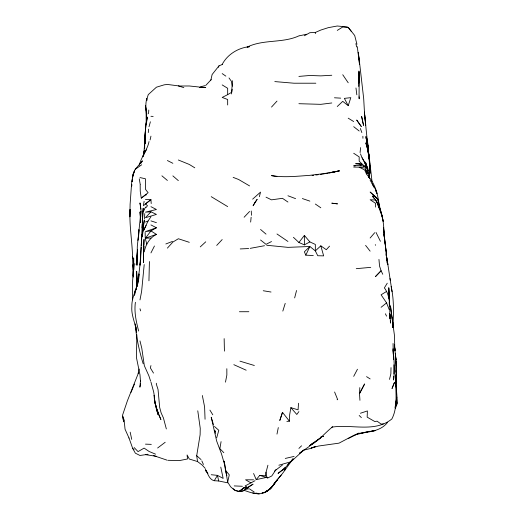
<?xml version="1.0" encoding="UTF-8"?>
<svg xmlns="http://www.w3.org/2000/svg" width="520" height="520" viewBox="0 0 520 520"><rect width="100%" height="100%" fill="white"/><g stroke="black" fill="none" stroke-linecap="round" stroke-linejoin="round"><path stroke-width="0.78" d="M227.669 104.981L227.662 99.495L222.183 97.435L227.662 94.653L227.669 88.29L222.19 84.916M133.38 274.255L133.276 275.776L132.502 256.347L132.594 258.615C132.399 242.177 129.162 225.888 130.072 209.45L129.876 216.866L130.104 204.341L131.612 183.248L132.977 174.363L135.207 169.325L142.441 160.843L140.894 163.293M136.864 334.789L136.448 357.624L139.99 374.835L140.472 381.166L140.498 380.601L139.893 387.16L140.634 383.637M393.296 354.113L393.055 343.499M145.1 143.826L145.171 137.456L143.637 155.603M133.244 275.756L133.309 270.855L133.107 277.173M369.454 176.436L369.525 171.73L369.597 178.854M392.899 327.483C393.543 313.814 394.212 299.988 391.125 286.514M137.306 285.994L137.248 282.861M359.073 96.22L359.177 72.527L359.053 78.728M331.78 427.174C351.507 423.852 374.66 433.05 391.872 418.957C398.209 406.712 395.35 392.119 395.753 378.755L395.831 383.065L396.227 364.319L395.33 353.685L395.844 359.762M133.705 269.692L133.666 257.992L133.705 269.692L133.946 263.503L132.386 284.043L132.464 299.819M140.667 219.895L140.615 222.268L139.99 211.958L140.654 218.868M140.413 263.413L141.18 247.332M359.021 80.275L358.748 86.417M396.065 372.249L395.96 359.651L394.401 344.942M396.195 365.846L395.974 361.276M140.654 220.714L140.621 222.274L140.413 216.619L140.433 222.287M391.014 367.627L390.865 373.874L389.487 379.405M144.644 148.837L144.84 137.651L145.958 124.345L146.803 119.073L147.602 117.072L146.647 121.797M143.787 246.285L143.663 250.133L144.008 239.363L143.839 244.751M149.422 261.547L148.941 280.807M141.238 245.713L141.908 234.254L139.99 265.187L140.478 260.949L137.709 283.868M142.285 222.443L143.162 208.214L141.661 236.321M286.871 421.395L289.406 421.174L289.679 414.687L290.875 407.667L298.084 409.838L298.512 403.254M138.613 236.158L138.899 229.665L138.45 239.174L138.573 236.925M394.999 407.901L396.728 397.176L395.46 408.161L397.41 403.111M140.751 216.814L141.031 210.652L137.306 246.467L137.007 265.272L137.508 249.451L136.24 264.829L137.508 250.926M359.827 387.589L359.522 393.744L359.938 400.309M142.012 227.864L142.227 223.99M393.776 376.246L393.562 380.016C395.057 369.597 393.972 359.106 393.01 348.699M393.906 373.978L393.906 364.819M144.45 218.953L144.768 213.616M148.558 113.757L148.779 110.065M232.486 80.717L231.498 93.945M146.062 124.287C147.869 115.655 144.255 106.984 146.816 98.54L147.082 100.249M134.329 295.575L135.408 289.659L134.81 294.372M148.291 132.587L148.577 129.168M397.429 402.974L396.11 384.878L396.637 389.857C395.408 383.448 397.007 377.019 396.123 370.584M144.885 136.948L145.925 124.891M396.006 382.675L396.494 377.124L395.96 383.559M135.395 302.302C134.043 311.987 136.195 321.704 138.658 331.038M132.126 181.552L132.353 179.309M132.502 177.814L133.081 174.428L134.511 170.683L132.496 177.847M250.653 222.086L251.134 217.269M132.106 181.662L132.34 179.374M360.081 152.581L360.601 147.595M138.444 278.759L138.97 273.91C139.548 285.454 131.443 295.302 131.852 306.586C131.066 315.517 135.636 323.531 136.597 332.228L135.844 326.671M136.988 282.789L136.032 290.017L137.059 282.081M144.203 264.563L141.622 291.363L139.99 299.904M395.46 408.161L396.168 402.246L395.479 404.469M144.014 153.719L144.423 150.547L143.019 156.435M137.923 240.494L138.476 236.23M232.18 89.265L231.79 92.209L227.662 94.653M144.105 201.35L143.423 205.706L150.95 199.622L151.203 203.573M267.917 465.218L265.941 472.68L266.026 475.865L267.755 477.958L271.784 475.963L276.153 469.365M221.078 441.636L219.875 448.663L223.834 452.699M225.478 382.154L226.857 375.031L226.837 368.713M146.01 124.943L146.328 123.37M205.25 468.449L202.28 465.147L197.542 461.552L196.697 455.715L200.115 434.759L200.245 428.356L197.769 410.807M276.985 434.09L278.311 427.576M246.87 487.767L253.084 484.146L242.989 490.971L238.628 491.348L235.04 490.522L233.149 489.001L230.6 486.759L227.682 482.137L229.275 474.871L225.752 470.581M210.873 80.139L212.114 74.523L218.998 65.845L222.56 64.383M150.091 139.952L150.95 136.156M156.429 383.234L156.267 383.955L158.035 389.454L159.679 407.485L161.155 412.958L163.436 417.969L166.341 428.948M142.954 156.741L144.423 150.547M138.119 373.484L139.172 369.025M294.651 297.921L296.543 290.505M144.261 251.875C145.542 244.634 149.702 237.705 156.429 234.39L150.95 230.906L145.47 231.589L156.429 227.78L150.95 224.919M259.356 196.709L260.546 192.101L252.636 199.154M150.95 365.586L150.352 367.887L153.504 373.087M139.224 165.315C141.323 156.845 147.31 150.124 149.038 141.55M149.038 126.692L150.384 121.791M216.703 437.781L218.797 430.3L214.455 426.478M282.822 311.084L285.214 303.375M146.575 99.957L148.265 94.608L156.429 87.198L164.209 84.831L167.388 84.442L179.478 86.015L189.306 85.982L199.589 87.061M348.218 105.703L350.812 97.656L344.37 98.377L348.218 105.703L342.738 101.348L337.259 106.516M284.804 469.957L285.376 468.546M138.522 372.808L127.394 400.816L122.57 415.123L123.552 421.252L124.377 422.494L125.047 429.208L129.031 438.074M218.394 67.301L218.998 65.845M131.008 392.405L134.453 384.085M146.153 225.472L143.351 230.971L148.05 221.033L150.95 216.736M313.293 255.522L305.819 255.171L309.861 246.493L315.341 250.881L317.746 255.73L323.648 255.873L320.82 245.83L315.341 250.881L315.341 244.439L309.861 241.904L304.382 235.424L298.903 242.476L293.423 237.315M284.824 470.009L285.441 468.702M150.95 252.915L154.453 245.993M353.697 376.37L357.461 369.226M364.572 384L359.697 393.244L364.546 384.118M143.351 155.044L146.718 149.22M206.889 471.438L205.446 469.644C208.065 473.493 209.008 479.59 214.272 480.721L217.464 475.365L223.151 478.406L220.786 467.116M211.224 79.567L205.744 85.456M387.25 283.205L384.378 287.872C390.546 296.003 389.636 306.728 389.903 316.368L389.747 314.158L390.007 318.799L389.734 314.21M293.241 458.594L282.464 473.551L274.06 483.6L281.229 475.085M222.183 64.441C227.37 54.366 238.478 47.665 249.587 46.664L247.656 47.099M298.903 411.567L296.803 414.473L290.875 407.667M291.726 460.531L283.212 469.904L285.22 467.447M277.641 479.343C273.618 484.705 269.562 492.187 262.028 492.875M150.95 238.076L145.47 238.154L150.95 230.906L156.429 227.78M144.216 209.892L142.812 211.679L145.71 207.025M146.088 207.506L147.492 205.719L145.47 203.808L150.95 199.622L145.47 199.381M253.585 473.493L256.211 479.622L259.786 475.358L267.755 477.958M387.446 422.519C380.744 431.204 369.148 431.801 359.177 433.505L369.772 431.294L355.128 434.863M370.136 238.004L374.686 232.733M167.388 248.125L172.868 242.08L178.347 238.745L189.306 242.32M329.55 246.136L326.3 249.717L320.82 245.83M287.755 464.471L288.782 463.34M271.505 107.075L276.985 101.095M150.95 211.79L145.47 217.705L156.429 214.416L150.95 211.79L145.47 212.147L156.429 209.502L150.95 206.681M216.703 245.427L222.183 239.564M244.108 217.243L249.587 211.464M375.674 276.452L381.095 270.757L379.554 266.103L378.95 259.428M375.531 276.439L381.095 270.757L382.766 274.287M298.903 448.416L301.548 445.796M200.265 246.896L205.751 241.813M244.108 487.266L241.202 489.944L246.369 486.597L238.628 491.361L235.294 490.373L233.142 488.683M354.367 435.058L339.027 443.144L318.572 446.03L311.168 448.084L315.341 446.582L309.861 448.65L303.726 450.112L290.979 461.734L278.876 465.218M381.095 307.288L386.575 302.913L381.095 294.808L386.575 291.434M140.173 184.847L140.244 191.211L141.271 198.133L148.115 192.706L145.47 189.306L145.47 178.789L139.99 177.573M141.271 198.133L145.47 194.903L146.51 194.831M274.423 471.159L282.464 464.978M157.619 448.012L165.198 442.267M310.44 445.159L313.333 443.001L308.841 446.738L299.539 453.206L303.732 450.112M135.207 169.325L141.687 164.775M309.861 445.588C318.78 440.882 325.039 432.757 332.761 426.673M337.259 30.407L342.738 27.008L348.218 27.385L354.685 35.477L356.947 44.252M348.218 438.568L359.177 433.082L355.056 434.779M304.382 35.763L309.861 32.695L315.341 32.455L320.82 30.049L328.237 27.677L337.259 26L347.432 27.008M298.903 242.476L304.382 244.868L309.861 241.904M245.161 485.901L255.067 480.682M271.505 241.553L266.026 244.342L260.546 240.006M245.362 488.741L247.878 487.468L246.454 488.066M294.099 456.424L285.266 458.438M298.903 35.873C282.633 43.414 263.347 39.091 247.097 47.112M165.854 243.964L172.432 241.436M145.47 222.014L148.05 221.033M266.331 491.127C271.343 489.359 273.845 484.153 276.985 480.226L270.959 488.137L264.999 492.213L267.774 490.607C260.812 496.353 251.576 493.006 244.108 490.308M145.47 238.154L156.429 234.39M360.425 413.244L367.4 410.943L367.159 417.131L374.842 421.571L377.078 421.174L381.095 424.047L383.357 423.878M321.392 436.897L323.564 436.254L320.82 436.956M200.265 86.873L204.964 85.657M256.211 479.622L266.026 477.497M299.299 35.815L306.722 34.236M337.071 399.757L337.675 399.626L334.601 392.009M328.868 172.972L339.501 170.794L329.589 172.835L339.047 171.054L323.544 173.68L309.68 175.35C297.005 176.215 284.135 177.723 271.505 175.624L276.913 176.494M250.185 248.358L264.517 245.719M262.555 492.837L264.57 492.459L262.983 492.603M151.3 444.366L145.47 444.145M147.986 454.304L139.99 455.488L135.35 453.167L132.685 448.383L128.947 437.885M323.011 173.986L325.195 173.615M326.651 173.368L328.101 173.128M320.281 174.434L322.329 174.096M370.318 431.405L375.615 430.567L370.923 431.216M147.816 454.279L145.47 454.643L156.429 456.339M312.117 175.494L313.612 175.305M315.855 175.019L318.103 174.733M331.78 102.973L320.82 104.338L298.903 103.701M244.797 489.3L248.963 488.813M356.259 268.678L370.754 267.351M256.646 493.194L255.067 493.344L257.413 493.285M238.628 491.361L242.989 490.971M298.903 76.407L309.861 75.478L320.82 75.875L331.78 75.251M315.848 83.213L293.923 83.213L274.814 81.588M240.221 248.931L248.671 248.541M199.485 87.568L205.744 87.386L200.265 87.237M353.697 153.263L359.177 156.891L359.177 161.18L364.656 166.446L360.132 165.204L353.697 165.815L355.264 165.906M239.415 311.74L248.846 311.714M253.565 479.83L245.544 479.791L250.933 482.904M353.697 167.089L359.177 167.135L364.656 168.006M234.234 485.921L242.417 486.265M167.96 460.31L179.426 460.603L187.531 458.959L187.083 454.942L189.306 459.03L197.542 461.552M150.95 116.298L153.153 116.409M363.09 166.355L364.656 166.446M375.615 200.05L370.136 199.732L375.615 203.353L375.615 207.097M334.457 97.78L340.717 98.15M214.272 480.721L218.686 480.981L227.662 482.813M266.74 245.264L287.944 247.358L309.861 246.493L304.382 251.817L305.819 255.171M211.231 474.734L217.464 475.365L218.686 480.981M337.259 203.827L331.78 203.171L337.538 203.879M252.739 492.96L259.188 494M263.244 290.745L271.024 292.026M374.257 198.633L372.372 196.105L375.615 196.814L377.839 199.277L381.953 215.878L376.435 201.032M254.339 365.488L239.941 361.147M167.063 460.168L153.263 455.481M178.347 85.904L183.827 87.633M150.95 220.889L156.429 222.664M287.944 195.761L295.581 198.64M302.367 198.556L309.861 201.123M178.347 159.991L189.306 164.45L194.786 167.817M259.786 475.358L266.026 475.865L266.026 472.179M233.149 177.365L238.628 179.498L249.587 185.919M233.831 364.676L246.175 370.201M155.552 454.162L149.175 451.516L144.125 448.103L138.047 451.613L134.127 447.551M266.026 197.165L271.505 199.843L282.464 198.315L287.944 202.046M167.388 160.531L172.868 163.306M359.177 167.135L364.656 169.969L366.554 174.155L369.922 178.289M227.669 206.609L211.224 196.671M348.218 118.183L353.697 121.556M366.548 376.636L370.136 378.924M287.944 241.456L276.985 233.974M249.587 488.937L254.267 492.076M315.341 204.035L320.82 207.792M222.183 73.593L225.856 76.128M353.697 126.678L359.177 131.001M161.909 175.819L167.388 180.453M260.546 229.45L266.026 234.13M172.868 175.883L178.347 180.629M375.615 196.814L370.136 192.03L377.839 199.277L379.503 208.442M196.697 455.715L201.025 459.543M359.177 415.48L361.374 417.586M132.685 448.383L134.056 449.8M205.744 471.01L207.942 473.337M372.372 196.105L376.025 200.323L380.062 209.45L378.359 205.303C383.312 215.196 383.844 226.35 384.274 237.192L384.04 234.39L386.575 255.327M360.132 165.204L361.121 166.446M365.593 245.388L370.136 251.154M282.763 412.698L289.406 421.174M348.218 27.385L351.137 31.2M375.2 199.894L378.969 204.945M229.014 77.955L231.419 81.335L232.408 86.242M342.738 74.731L348.218 82.784M370.136 178.568C376.603 187.148 378.417 198.061 379.548 208.488M370.136 180.225L375.615 189.527L377.013 193.427L375.596 190.625M209.917 410.118L212.797 414.785M360.464 153.849L362.07 157.762L364.851 162.481L367.712 170.683M375.278 244.654L375.615 245.278M364.656 165.744L365.963 168.168M362.07 157.762L367.25 167.427L368.856 177.632M372.067 183.625L373.834 187.122M385.379 313.762L386.575 316.147M376.019 232.427L380.413 241.286M201.819 460.876L203.437 464.477M156.578 409.448L160.869 419.451L156.578 409.448L158.08 414.732L156.54 409.299M365.865 169.618L367.458 173.628M386.575 302.913L389.22 309.647M124.657 421.382L122.668 416.201L123.552 421.252M360.393 128.499L361.835 132.587M139.99 308.796L140.68 310.889M150.605 381.089L148.863 375.765L144.345 365.723L141.778 348.218L139.99 340.932M150.95 382.031L153.68 391.969L154.609 397.761M365.274 168.565L367.01 173.888M156.676 408.317L154.778 402.077L153.998 395.304M157.17 409.838L158.652 414.407L155.188 403.754L154.303 397.937L156.429 408.909L154.817 402.103M215.534 433.303L214.597 430.287L214.994 431.685M365.996 163.365L367.25 167.427M213.415 424.522L211.224 417.248L216.703 441.168L221.54 454.025L224.679 464.867L224.166 461.123L227.682 482.118M365.762 125.268L364.656 115.005L368.466 152.139L365.84 142.928L368.453 152.133L369.844 164.229M145.275 238.635L146.816 244.075M130.175 432.172L131.729 439.394M365.56 162.071L368.024 170.865L367.556 167.245L368.257 173.608M226.883 475.709L225.518 470.71L224.549 463.548M143.175 363.747C139.237 350.766 136.292 337.526 135.174 323.973M364.949 162.767L366.288 167.98M355.894 43.641L356.662 46.995M387.666 263.204L390.332 280.644M368.251 150.735L365.879 136.578L368.043 147.986L369.428 159.841M202.339 395.512L204.594 406.868L205.056 419.257M386.575 257.608L387.966 264.635M214.773 430.255L215.053 431.672M367.282 138.801L368.466 152.139L366.288 142.669L368.661 152.25L367.712 148.174L369.486 159.809L369.922 171.958L368.869 153.835L372.015 181.447M367.204 144.378L366.275 138.216L367.549 145.281M386.068 254.638L386.321 256.067M139.256 178.841L140.257 184.587M140.147 203.808L139.99 202.911L140.913 209.521L140.114 203.651M146.855 114.134L145.483 105.658L146.133 111.592L146.204 124.209M392.054 291.746L390.013 278.467M357.292 46.625L359.496 64.337L359.079 59.04M135.688 326.43L135.909 327.912M384.696 239.603L383.5 227.643L385.164 244.036M366.99 142.266L368.284 151.34M391.3 312.565L392.834 323.492L392.275 317.74L392.71 322.913M136.227 330.207L136.546 332.501M390.299 320.944L390.591 323.096L389.714 313.482M386.048 253.591L386.366 255.938M386.575 257.504L386.971 260.442M387.173 261.905L387.368 263.374M359.177 59.371L363.701 98.767L364.656 115.837L364.449 112.099L365.619 124.072M359.021 58.286L358.254 52.397L359.177 59.592L359.047 58.117M367.413 145.906L367.607 147.427M355.973 87.978L356.837 94.802M384.618 239.655L386.022 250.855M391.19 311.786L390.468 305.877L394.426 335.231L394.843 350.857L394.667 347.744L394.894 350.135M368.44 175.201L368.7 177.58M395.33 353.685L395.974 359.645M389.747 306.293L388.7 287.911L389.084 298.922M385.437 245.505L386.575 256.406M132.769 264.836L133.393 270.803L133.269 269.445M367.9 145.483L369.265 160.102M370.513 171.737L370.663 173.264M394.407 344.981L394.901 350.188M386.796 257.374L387.452 264.336L386.841 257.66M367.588 141.921L368.466 152.139M135.35 324.194L135.48 325.735M369.46 162.422L369.72 165.516L369.466 160.654M393.348 354.835L393.478 356.395L392.997 349.798M369.96 165.704L370.136 167.915M137.046 279.74L136.403 271.252L137.189 286.013M359.067 97.234L359.177 98.8L359.067 96.096M367.978 148.024L368.179 151.041M393.393 355.596L393.614 359.424M389.135 293.989L389.285 297.031L388.856 287.827M251.251 211.01L251.466 215.293M137.209 285.935L137.131 284.329L137.183 285.935M395.649 374.822L396.019 383.175M224.425 351.124L224.153 338.624M389.214 301.886L389.37 306.631M362.869 136.253L362.934 138.281M392.853 325.195L392.912 327.6M392.86 324.22L392.918 327.151M145.145 232.381L145.256 238.394M315.341 32.455L315.341 33.651M304.382 235.424L304.382 244.868M359.223 77.148L358.663 83.206L359.177 77.318L358.963 70.974L359.223 77.148M143.598 250.094L143.462 262.672L143.728 245.856L143.598 250.094M145.171 137.111L145.067 143.377L145.379 131.008L145.171 137.111M142.825 230.666L142.448 236.775L143.169 227.194L142.825 230.666L144.294 220.22L142.825 230.666M131.794 184.717L131.638 186.244L131.8 184.645M282.432 412.51L279.832 420.375L282.432 412.51M394.518 382.31L392.054 388.434L394.518 382.31M255.067 202.248L253.091 205.744L257.166 199.342L255.067 202.248M292.734 459.134L290.875 461.675L292.76 459.147M274.397 483.795L269.321 489.716L274.397 483.795M320.82 437.697L309.654 445.627L320.82 437.697M285.61 467.656L278.142 473.304L285.61 467.656M359.177 163.865L355.667 163.728L361.92 164.171L359.177 163.865M359.177 123.5L356.688 120.029L361.329 126.555L359.177 123.5M382.265 217.048L381.095 212.225L383.253 221.455L382.265 217.048M363.526 125.288L361.654 116.571L363.526 125.288M368.043 151.892L367.361 148.382L369.408 159.01L368.043 151.892M368.582 155.019L368.387 153.498L368.589 155.019M368.095 151.222L367.9 149.702L368.089 151.216M136.929 281.418L136.669 271.408L136.929 281.418"/></g></svg>
